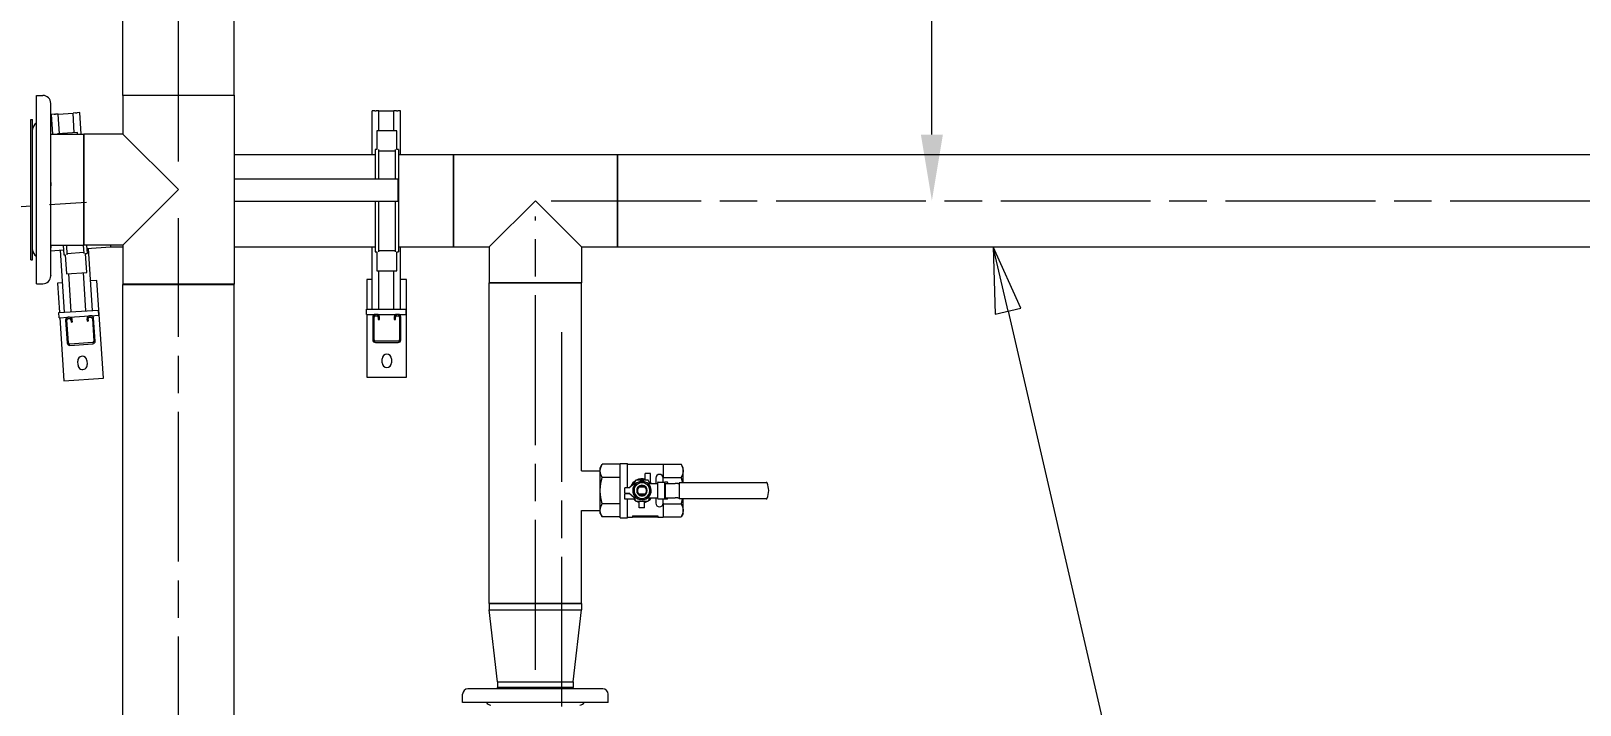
# Model space of a CAD drawing. Header units: millimetres. Extents: x 0 to 100323, y 0 to 59400.
# Drawn here: x 63465 to 69323, y 30497 to 33047 of the extents above; entities that cross this region are included whole.
import ezdxf

# ---------------------------------------------------------------- set-up
doc = ezdxf.new("R2010")
doc.units = ezdxf.units.MM
doc.header["$LTSCALE"] = 100
doc.linetypes.add('CHAIN', pattern=[0.3543, 0.2362, -0.0295, 0.0591, -0.0295])
doc.layers.add('Dimension', color=7, linetype='Continuous', lineweight=18)
doc.layers.add('Symbol', color=7, linetype='Continuous', lineweight=18)
doc.layers.add('P_Biomass (BM)', color=150, linetype='Continuous', lineweight=18, true_color=0x007fff)
doc.layers.add('P_BioMass CenterLine', color=150, linetype='CHAIN', lineweight=18, true_color=0x007fff)
doc.styles.add('Title', font='arial.ttf')
doc.dimstyles.new('Default - Method 2b', dxfattribs={"dimscale": 100, "dimtxt": 3, "dimasz": 2.5, "dimexe": 3, "dimexo": 0.5, "dimgap": 0.7, "dimtad": 0, "dimtoh": 1, "dimdec": 0, "dimrnd": 1e-08, "dimtxsty": 'Title', "dimcen": 0.09, "dimdle": 10, "dimclrd": 256, "dimclre": 256, "dimclrt": 7, "dimadec": 0, "dimazin": 2, "dimtfac": 0.833333, "dimtdec": 1, "dimtmove": 0, "dimatfit": 3, "dimfxl": 1, "dimtolj": 1, "dimlwd": -1, "dimlwe": -1, "dimarcsym": 0})

# ---------------------------------------------------------------- blocks, each defined once
blk = doc.blocks.new('Balloon3')
at = {"layer": 'Symbol'}
for p, q in [((671.598, 319.863), (671.035, 322.299)), ((672.085, 319.975), (671.035, 322.299)), ((671.035, 322.299), (671.111, 319.75)), ((671.111, 319.75), (672.085, 319.975)), ((671.598, 319.863), (688.616, 246.189))]:
    blk.add_line(p, q, dxfattribs=at)
at = {"layer": 'Symbol', "flags": 128}
blk.add_lwpolyline([(672.085, 319.975), (671.035, 322.299), (671.111, 319.75), (672.085, 319.975)], dxfattribs=at)
at = {"layer": 'Symbol'}
blk.add_solid([(672.085, 319.975), (671.035, 322.299), (671.111, 319.75), (672.085, 319.975)], dxfattribs=at)
blk = doc.blocks.new('*D47')
at = {"layer": 'Defpoints', "color": 0, "transparency": 16777216}
for p in [(66871.9, 35431.1), (66871.9, 32404.5), (67507.6, 32404.5)]:
    blk.add_point(p, dxfattribs=at)
at = {"layer": 'Dimension', "transparency": 16777216}
for p, q in [((66871.9, 35181.1), (66871.9, 34393)), ((66871.9, 32654.5), (66871.9, 33443.2))]:
    blk.add_line(p, q, dxfattribs=at)
for points in [[(66830.3, 35181.1), (66913.6, 35181.1), (66871.9, 35431.1)], [(66830.3, 32654.5), (66913.6, 32654.5), (66871.9, 32404.5)]]:
    blk.add_solid(points, dxfattribs=at)
at = {"layer": 'Dimension', "color": 7, "transparency": 16777216, "insert": (67022.5, 33513.2), "char_height": 300, "attachment_point": 7, "rotation": 90, "style": 'Title'}
blk.add_mtext('\\A1;1211', dxfattribs=at)

msp = doc.modelspace()

# ---------------------------------------------------------------- linework, layer by layer
at = {"layer": 'P_Biomass (BM)'}
for p, q in [((63812, 32803.2), (63812, 34138.4)), ((64232.7, 32803.2), (64232.7, 34138.4)), ((63486.1, 32090.2), (63486.1, 32802.7)), ((63486.1, 32802.7), (63509.9, 32802.7)), ((63539.9, 32695.1), (63539.9, 32772.7)), ((63812, 32804), (64232.7, 32804)), ((63812, 32804), (63812, 32656.9)), ((64232.7, 32803.2), (63812, 32803.2)), ((64232.7, 32804), (64232.7, 32089)), ((63464.9, 32181.5), (63464.9, 32711.5)), ((63464.9, 32711.5), (63471.1, 32711.5)), ((63471.1, 32181.5), (63471.1, 32711.5)), ((63539.9, 32695.1), (63539.9, 32687.2)), ((63553, 32731.6), (63543, 32731)), ((63547.8, 32656.9), (63543, 32731)), ((63553, 32731.6), (63558.2, 32732)), ((63568.2, 32732.6), (63558.2, 32732)), ((63568.2, 32732.6), (63623.8, 32736.3)), ((63573.1, 32657.8), (63568.2, 32732.6)), ((63633.8, 32736.9), (63623.8, 32736.3)), ((63628.7, 32661.5), (63623.8, 32736.3)), ((63633.8, 32736.9), (63639, 32737.3)), ((63649, 32737.9), (63639, 32737.3)), ((63654.3, 32656.9), (63649, 32737.9)), ((64765.6, 32744.5), (64755.6, 32744.5)), ((64755.6, 32579.1), (64755.6, 32744.5)), ((64765.6, 32744.5), (64770.8, 32744.5)), ((64780.8, 32744.5), (64770.8, 32744.5)), ((64780.8, 32744.5), (64836.6, 32744.5)), ((64780.8, 32669.5), (64780.8, 32744.5)), ((64846.6, 32744.5), (64836.6, 32744.5)), ((64836.6, 32669.5), (64836.6, 32744.5)), ((64846.6, 32744.5), (64851.8, 32744.5)), ((64861.8, 32744.5), (64851.8, 32744.5)), ((64861.8, 32579.1), (64861.8, 32744.5)), ((63539.9, 32472.9), (63539.9, 32687.2)), ((63539.9, 32236.1), (63539.9, 32656.9)), ((63539.9, 32656.9), (63665.2, 32656.9)), ((63640.8, 32662.2), (63564.7, 32657.3)), ((63564.7, 32657.3), (63564.7, 32656.9)), ((63641.2, 32656.9), (63640.8, 32662.2)), ((63664.9, 32236.1), (63664.9, 32656.9)), ((63812, 32656.9), (63664.9, 32656.9)), ((63665.2, 32656.9), (63665.2, 32236.1)), ((64022.4, 32446.5), (63812, 32656.9)), ((64772.5, 32669.5), (64772.5, 32597.7)), ((64848.7, 32669.5), (64772.5, 32669.5)), ((64848.7, 32597.7), (64848.7, 32669.5)), ((64232.7, 32579.1), (64766.2, 32579.1)), ((64766.2, 32597.9), (64766.2, 32487.7)), ((64772.5, 32597.9), (64766.2, 32597.9)), ((64778.7, 32597.7), (64778.7, 32487.7)), ((64778.7, 32592.7), (64842.5, 32592.7)), ((64842.5, 32597.7), (64842.5, 32487.7)), ((64855, 32597.9), (64848.7, 32597.9)), ((64855, 32597.9), (64855, 32211)), ((64855, 32579.1), (65062.4, 32579.1)), ((65062.4, 32579.1), (65062.4, 32229.9)), ((65062.4, 32229.9), (65062.4, 32579.1)), ((65062.4, 32579.1), (65682.4, 32579.1)), ((65682.4, 32229.9), (65682.4, 32579.1)), ((65682.4, 32579.1), (70641.2, 32579.1)), ((65682.4, 32579.1), (65682.4, 32229.9)), ((63539.9, 32565.1), (63539.9, 32565.1)), ((63539.9, 32487.7), (63539.9, 32487.7)), ((63539.9, 32472.9), (63539.9, 32460.9)), ((63539.9, 32235.2), (63539.9, 32460.9)), ((64232.7, 32487.7), (64853.6, 32487.7)), ((64853.6, 32402.7), (64853.6, 32487.7)), ((63539.9, 32402.7), (63539.9, 32402.7)), ((63812, 32236.1), (64022.4, 32446.5)), ((64232.7, 32402.7), (64853.6, 32402.7)), ((64766.2, 32402.7), (64766.2, 32211)), ((64778.7, 32402.7), (64778.7, 32211.2)), ((64842.5, 32402.7), (64842.5, 32211.2)), ((65372.4, 32404.5), (65197.7, 32229.9)), ((65547, 32229.9), (65372.4, 32404.5)), ((63539.9, 32236.1), (63665.2, 32236.1)), ((63539.9, 32235.2), (63539.9, 32226.2)), ((63539.9, 32121.3), (63539.9, 32226.2)), ((63586.1, 32236.1), (63588.5, 32199.4)), ((63598.6, 32236.1), (63600.9, 32200.4)), ((63662.5, 32236.1), (63664.5, 32204.6)), ((63812, 32236.1), (63664.9, 32236.1)), ((63675, 32236.1), (63677, 32205.2)), ((63675.8, 32224), (63765.5, 32229.9)), ((63698.1, 31989.5), (63682.7, 32224.4)), ((63765.3, 32236.1), (63765.5, 32229.9)), ((63765.5, 32229.9), (63812, 32229.9)), ((63812, 32236.1), (63812, 32089)), ((64232.7, 32229.9), (64766.2, 32229.9)), ((64755.6, 31994.5), (64755.6, 32229.9)), ((64855, 32229.9), (65062.4, 32229.9)), ((64861.8, 31994.5), (64861.8, 32229.9)), ((65062.4, 32229.9), (65197.7, 32229.9)), ((65197.7, 32229.9), (65197.7, 32094.5)), ((65547, 32229.9), (65547, 32094.5)), ((65547, 32229.9), (65682.4, 32229.9)), ((65682.4, 32229.9), (70641.2, 32229.9)), ((63464.9, 32181.5), (63471.1, 32181.5)), ((63471.1, 32210.6), (63472.4, 32210.6)), ((63539.9, 32215.1), (63587.2, 32218.2)), ((63592, 31982.6), (63576.6, 32217.5)), ((63588.5, 32199.4), (63594.7, 32199.8)), ((63594.7, 32200), (63599.4, 32128.4)), ((63600.6, 32205.4), (63664.2, 32209.6)), ((63670.8, 32204.8), (63677, 32205.2)), ((63675.5, 32133.4), (63670.8, 32205)), ((64766.2, 32211), (64772.5, 32211)), ((64772.5, 32211.2), (64772.5, 32139.5)), ((64778.7, 32216.2), (64842.5, 32216.2)), ((64848.7, 32139.5), (64848.7, 32211.2)), ((64848.7, 32211), (64855, 32211)), ((63539.9, 32121.3), (63539.9, 32120.6)), ((63539.9, 32120.2), (63539.9, 32120.6)), ((63599.4, 32128.4), (63675.5, 32133.4)), ((63617.2, 31984.3), (63607.7, 32128.9)), ((63672.9, 31987.9), (63663.4, 32132.6)), ((64735.6, 32106.4), (64735.6, 31994.5)), ((64755.6, 32106.4), (64735.6, 32106.4)), ((64772.5, 32139.5), (64848.7, 32139.5)), ((64780.8, 31994.5), (64780.8, 32139.5)), ((64836.6, 31994.5), (64836.6, 32139.5)), ((64885.6, 32106.4), (64861.8, 32106.4)), ((64885.6, 31736.4), (64885.6, 32106.4)), ((63486.1, 32090.2), (63509.9, 32090.2)), ((63584.7, 32094.2), (63564.8, 32092.9)), ((63564.8, 32092.9), (63572.1, 31981.3)), ((63714.4, 32102.7), (63690.7, 32101.2)), ((63738.6, 31733.5), (63714.4, 32102.7)), ((64232.7, 32089), (63812, 32089)), ((63812, 32088.2), (64232.7, 32088.2)), ((63812, 29589), (63812, 32088.2)), ((64232.7, 29589), (64232.7, 32088.2)), ((65197.7, 32094.5), (65547, 32094.5)), ((65197.7, 30880.3), (65197.7, 32094.5)), ((65547, 32094.5), (65197.7, 32094.5)), ((65547, 31383.2), (65547, 32094.5)), ((63570.2, 31981.2), (63719.9, 31991)), ((63721.2, 31971), (63719.9, 31991)), ((64733.7, 31994.5), (64883.7, 31994.5)), ((64733.7, 31974.5), (64733.7, 31994.5)), ((64883.7, 31974.5), (64883.7, 31994.5)), ((63571.5, 31961.2), (63570.2, 31981.2)), ((63571.5, 31961.2), (63605.2, 31963.4)), ((63573.4, 31961.3), (63589, 31723.7)), ((63595.9, 31952.8), (63601.5, 31866.7)), ((63606.5, 31867), (63600.9, 31953.1)), ((63610.4, 31963.8), (63605.2, 31963.4)), ((63605.5, 31958.4), (63610.8, 31958.8)), ((63610.4, 31963.8), (63686, 31968.7)), ((63616.1, 31954.1), (63616.6, 31945.4)), ((63616.6, 31945.4), (63621.6, 31945.7)), ((63621.6, 31945.7), (63621.1, 31954.4)), ((63676.7, 31958.1), (63677.3, 31949.4)), ((63677.3, 31949.4), (63682.3, 31949.7)), ((63682.3, 31949.7), (63681.7, 31958.4)), ((63691.3, 31969.1), (63686, 31968.7)), ((63686.3, 31963.7), (63691.6, 31964.1)), ((63691.3, 31969.1), (63721.2, 31971)), ((63696.9, 31959.4), (63702.5, 31873.3)), ((63707.5, 31873.7), (63701.9, 31959.7)), ((64733.7, 31974.5), (64767.5, 31974.5)), ((64735.6, 31974.5), (64735.6, 31736.4)), ((64757.5, 31964.5), (64757.5, 31878.2)), ((64762.5, 31878.2), (64762.5, 31964.5)), ((64772.7, 31974.5), (64767.5, 31974.5)), ((64767.5, 31969.5), (64772.7, 31969.5)), ((64772.7, 31974.5), (64848.5, 31974.5)), ((64777.7, 31964.5), (64777.7, 31955.7)), ((64777.7, 31955.7), (64782.7, 31955.7)), ((64782.7, 31955.7), (64782.7, 31964.5)), ((64838.5, 31964.5), (64838.5, 31955.7)), ((64838.5, 31955.7), (64843.5, 31955.7)), ((64843.5, 31955.7), (64843.5, 31964.5)), ((64853.7, 31974.5), (64848.5, 31974.5)), ((64848.5, 31969.5), (64853.7, 31969.5)), ((64853.7, 31974.5), (64883.7, 31974.5)), ((64858.7, 31964.5), (64858.7, 31878.2)), ((64863.7, 31878.2), (64863.7, 31964.5)), ((64853.7, 31873.2), (64767.5, 31873.2)), ((63697.9, 31868), (63611.8, 31862.4)), ((63612.1, 31857.4), (63698.2, 31863)), ((64767.5, 31868.2), (64853.7, 31868.2)), ((63642.7, 31782.4), (63641.8, 31797.3)), ((63676.7, 31799.6), (63677.7, 31784.7)), ((64793.1, 31791.4), (64793.1, 31806.4)), ((64828.1, 31806.4), (64828.1, 31791.4)), ((63589, 31723.7), (63738.6, 31733.5)), ((64735.6, 31736.4), (64885.6, 31736.4)), ((65617.7, 31394), (65625.4, 31407.4)), ((65692.7, 31407.4), (65625.4, 31407.4)), ((65692.7, 31205.3), (65692.7, 31410.3)), ((65692.7, 31410.3), (65720.5, 31410.3)), ((65720.5, 31317.8), (65720.5, 31410.3)), ((65720.5, 31407.8), (65856, 31407.8)), ((65856, 31407.8), (65856, 31355.3)), ((65856, 31407.4), (65923.3, 31407.4)), ((65931, 31394), (65923.3, 31407.4)), ((65547, 31383.2), (65617.7, 31383.2)), ((65617.7, 31382.5), (65617.7, 31394)), ((65617.7, 31307.8), (65617.7, 31382.5)), ((65692.7, 31357.6), (65625.4, 31357.6)), ((65752.4, 31347.8), (65744.3, 31333.7)), ((65798.6, 31347.8), (65752.4, 31347.8)), ((65808, 31372.9), (65788, 31372.9)), ((65788, 31351), (65788, 31372.9)), ((65805.8, 31335.3), (65798.6, 31347.8)), ((65808, 31338.9), (65808, 31372.9)), ((65828, 31355.3), (65828, 31335.3)), ((65856, 31357.6), (65923.3, 31357.6)), ((65856, 31340.3), (65856, 31355.3)), ((65931, 31382.5), (65931, 31394)), ((65931, 31339), (65931, 31382.5)), ((65617.7, 31233.1), (65617.7, 31307.8)), ((65728.4, 31295.3), (65710.3, 31295.3)), ((65710.3, 31275.3), (65710.3, 31295.3)), ((65725.5, 31317.8), (65710.5, 31317.8)), ((65710.5, 31297.8), (65710.5, 31317.8)), ((65710.5, 31297.8), (65725.5, 31297.8)), ((65720.5, 31295.3), (65720.5, 31297.8)), ((65725.5, 31317.8), (65746.1, 31335.3)), ((65746.1, 31280.3), (65725.5, 31297.8)), ((65746.1, 31335.3), (65753.8, 31335.3)), ((65787.7, 31320.3), (65763.2, 31320.3)), ((65763.2, 31295.3), (65787.7, 31295.3)), ((65797.1, 31335.3), (65832.4, 31335.3)), ((65832.4, 31335.3), (65834.1, 31335.3)), ((65834.1, 31336.5), (65834.1, 31279)), ((65836.8, 31340.3), (65863.3, 31340.3)), ((65860.7, 31336.5), (65860.7, 31279)), ((65870.4, 31340.3), (65863.3, 31340.3)), ((65864.2, 31280.3), (65864.2, 31335.3)), ((65864.2, 31335.3), (65901.1, 31335.3)), ((65873, 31336.5), (65873, 31335.3)), ((65911.7, 31335.3), (65901.1, 31335.3)), ((65911.7, 31335.3), (65916.7, 31335.3)), ((65916.7, 31339), (66245.5, 31339)), ((65916.7, 31339), (65916.7, 31335.3)), ((65916.7, 31335.3), (65916.7, 31280.3)), ((65547, 30880.3), (65547, 31232.4)), ((65547, 31232.4), (65617.7, 31232.4)), ((65617.7, 31221.5), (65617.7, 31233.1)), ((65692.7, 31258), (65625.4, 31258)), ((65744.4, 31275.3), (65710.3, 31275.3)), ((65720.5, 31205.3), (65720.5, 31275.3)), ((65744.3, 31281.9), (65752.4, 31267.8)), ((65746.1, 31280.3), (65753.8, 31280.3)), ((65752.4, 31267.8), (65798.6, 31267.8)), ((65765.5, 31242.7), (65765.5, 31263.9)), ((65785.5, 31242.7), (65765.5, 31242.7)), ((65772.9, 31274.7), (65772.7, 31272.9)), ((65778.1, 31274.7), (65778.2, 31272.9)), ((65785.5, 31242.7), (65785.5, 31263.9)), ((65797.1, 31280.3), (65832.4, 31280.3)), ((65798.6, 31267.8), (65805.8, 31280.3)), ((65828, 31280.3), (65828, 31260.3)), ((65832.4, 31280.3), (65834.1, 31280.3)), ((65863.3, 31275.3), (65836.8, 31275.3)), ((65856, 31260.3), (65856, 31275.3)), ((65856, 31260.3), (65856, 31207.8)), ((65856, 31258), (65923.3, 31258)), ((65870.4, 31275.3), (65863.3, 31275.3)), ((65864.2, 31280.3), (65901.1, 31280.3)), ((65873, 31280.3), (65873, 31279)), ((65911.7, 31280.3), (65901.1, 31280.3)), ((65911.7, 31280.3), (65916.7, 31280.3)), ((65916.7, 31280.3), (65916.7, 31276.5)), ((66245.5, 31276.5), (65916.7, 31276.5)), ((65931, 31233.1), (65931, 31276.5)), ((65931, 31221.5), (65931, 31233.1)), ((65617.7, 31221.5), (65625.4, 31208.2)), ((65692.7, 31208.2), (65625.4, 31208.2)), ((65692.7, 31205.3), (65720.5, 31205.3)), ((65720.5, 31207.8), (65739.1, 31207.8)), ((65739.1, 31212.5), (65836, 31212.5)), ((65739.1, 31212.5), (65739.1, 31207.8)), ((65836, 31207.8), (65739.1, 31207.8)), ((65836, 31212.5), (65836, 31207.8)), ((65836, 31207.8), (65856, 31207.8)), ((65856, 31208.2), (65923.3, 31208.2)), ((65931, 31221.5), (65923.3, 31208.2)), ((65547, 30880.3), (65197.7, 30880.3)), ((65197.7, 30880.3), (65547, 30880.3)), ((65197.7, 30880.3), (65197.7, 30856.5)), ((65547, 30880.3), (65547, 30856.5)), ((65197.7, 30856.5), (65547, 30856.5)), ((65229.5, 30584.3), (65197.7, 30856.5)), ((65515.2, 30584.3), (65547, 30856.5)), ((65229.5, 30584.3), (65515.2, 30584.3)), ((65229.5, 30584.3), (65229.5, 30562.8)), ((65515.2, 30584.3), (65515.2, 30562.8)), ((65097.4, 30506.5), (65097.4, 30537.8)), ((65627.4, 30557.8), (65117.4, 30557.8)), ((65515.2, 30562.8), (65229.5, 30562.8)), ((65229.5, 30557.8), (65229.5, 30562.8)), ((65229.5, 30562.8), (65515.2, 30562.8)), ((65515.2, 30557.8), (65515.2, 30562.8)), ((65647.4, 30506.5), (65647.4, 30537.8)), ((65647.4, 30506.5), (65097.4, 30506.5))]:
    msp.add_line(p, q, dxfattribs=at)
for centre, radius, start, end in [((63509.9, 32772.7), 30, 0, 90), ((63498.6, 32674), 27.5, 117.03569, 180), ((63498.6, 32219), 27.5, 180, 242.96431), ((63509.9, 32120.2), 30, 270, 0), ((63605.8, 31953.4), 10, 93.75063, 183.75063), ((63605.8, 31953.4), 5, 93.75063, 183.75063), ((63611.1, 31953.8), 10, 3.75063, 93.75063), ((63611.1, 31953.8), 5, 3.75063, 93.75063), ((63686.7, 31958.7), 10, 93.75063, 183.75063), ((63686.7, 31958.7), 5, 93.75063, 183.75063), ((63691.9, 31959.1), 10, 3.75063, 93.75063), ((63691.9, 31959.1), 5, 3.75063, 93.75063), ((64767.5, 31964.5), 10, 90, 180), ((64767.5, 31964.5), 5, 90, 180), ((64772.7, 31964.5), 10, 0, 90), ((64772.7, 31964.5), 5, 0, 90), ((64848.5, 31964.5), 10, 90, 180), ((64848.5, 31964.5), 5, 90, 180), ((64853.7, 31964.5), 10, 0, 90), ((64853.7, 31964.5), 5, 0, 90), ((63697.6, 31873), 5, 273.75063, 3.75063), ((63697.6, 31873), 10, 273.75063, 3.75063), ((64767.5, 31878.2), 10, 180, 270), ((64767.5, 31878.2), 5, 180, 270), ((64853.7, 31878.2), 10, 270, 0), ((64853.7, 31878.2), 5, 270, 0), ((63611.5, 31867.4), 10, 183.75063, 273.75063), ((63611.5, 31867.4), 5, 183.75063, 273.75063), ((63659.2, 31798.5), 17.5, 3.75063, 183.75063), ((64810.6, 31806.4), 17.5, 0, 180), ((63660.2, 31783.5), 17.5, 183.75063, 3.75063), ((64810.6, 31791.4), 17.5, 180, 0), ((65775.5, 31307.8), 45, 122.73396, 157.67366), ((65775.5, 31307.8), 35, 274.5, 265.5), ((65775.5, 31307.8), 45, 73.87238, 117.26604), ((65842, 31355.3), 14, 0, 180), ((65775.5, 31307.8), 30, 120, 180), ((65775.5, 31307.8), 30, 180, 240), ((65775.5, 31307.8), 20, 141.31781, 218.68219), ((65775.5, 31307.8), 17.5, 134.41531, 225.58469), ((65775.5, 31307.8), 20, 38.68219, 141.31781), ((65775.5, 31307.8), 20, 218.68219, 321.31781), ((65775.5, 31307.8), 30, 60, 120), ((65775.5, 31307.8), 17.5, 45.58469, 134.41531), ((65775.5, 31307.8), 17.5, 225.58469, 314.41531), ((65775.5, 31307.8), 17.5, 314.41531, 45.58469), ((65775.5, 31307.8), 30, 0, 60), ((65775.5, 31307.8), 30, 300, 0), ((65775.5, 31307.8), 20, 321.31781, 38.68219), ((65775.5, 31307.8), 45, 37.66989, 43.76174), ((66245.5, 31335.3), 3.75, 22.09623, 90), ((66177.8, 31307.8), 76.9, 337.90377, 22.09623), ((65775.5, 31307.8), 45, 226.23826, 237.26604), ((65775.5, 31307.8), 45, 242.73396, 257.16041), ((65775.5, 31307.8), 30, 240, 300), ((65775.5, 31307.8), 45, 282.83959, 297.26604), ((65775.5, 31307.8), 45, 302.73396, 322.33011), ((65842, 31260.3), 14, 180, 0), ((66245.5, 31280.3), 3.75, 270, 337.90377), ((65117.4, 30537.8), 20, 90, 180), ((65627.4, 30537.8), 20, 0, 90), ((65203.6, 30514), 17.5, 205.37693, 270), ((65541.1, 30514), 17.5, 270, 334.62307)]:
    msp.add_arc(centre, radius, start, end, dxfattribs=at)
for centre, major_axis, start_param, end_param in [((65836.8, 31336.5), (0, 3.75), 0, 1.570796), ((65863.3, 31336.5), (0, 3.75), 0, 1.570796), ((65870.4, 31336.5), (0, 3.75), 4.712389, 6.283185), ((65836.8, 31279), (0, -3.75), 4.712389, 6.283185), ((65863.3, 31279), (0, -3.75), 4.712389, 6.283185), ((65870.4, 31279), (0, -3.75), 0, 1.570796)]:
    msp.add_ellipse(centre, major_axis=major_axis, ratio=0.707107, start_param=start_param, end_param=end_param, dxfattribs=at)
for points in [[(63539.9, 32687.2), (63539.9, 32687.8), (63539.9, 32688.4), (63539.9, 32690.8), (63539.9, 32692.3), (63539.9, 32694.2), (63539.9, 32694.7), (63539.9, 32695.1)], [(63539.9, 32460.9), (63539.9, 32461.7), (63539.9, 32462.5), (63539.9, 32465.6), (63539.9, 32467.9), (63539.9, 32471.1), (63539.9, 32472), (63539.9, 32472.9)], [(63539.9, 32226.2), (63539.9, 32226.7), (63539.9, 32227.2), (63539.9, 32229.2), (63539.9, 32230.9), (63539.9, 32233.6), (63539.9, 32234.4), (63539.9, 32235.2)], [(63539.9, 32120.6), (63539.9, 32120.4), (63539.9, 32120.3), (63539.9, 32120.1), (63539.9, 32120.2), (63539.9, 32120.8), (63539.9, 32121), (63539.9, 32121.3)]]:
    msp.add_open_spline(points, degree=3, knots=[-2.1952792, -2.1952792, -2.1952792, -2.1952792, -2.0993492, -2.0993492, -1.8229843, -1.8229843, -1.7097702, -1.7097702, -1.7097702, -1.7097702], dxfattribs=at)
for points, weights in [([(65617.7, 31382.5), (65617.7, 31394), (65625.4, 31407.4)], [1.77816775413, 1.77816775413, 1.65050105335]), ([(65923.3, 31407.4), (65931, 31394), (65931, 31382.5)], [1.65050105335, 1.77816775413, 1.77816775413]), ([(65625.4, 31357.6), (65617.7, 31370.9), (65617.7, 31382.5)], [1.65050105335, 1.77816775413, 1.77816775413]), ([(65617.7, 31307.8), (65617.7, 31330.9), (65625.4, 31357.6)], [1.77816775413, 1.77816775413, 1.65050105335]), ([(65760.5, 31333.8), (65767.4, 31337.8), (65775.5, 31342.4)], [1.79385662014, 1.79385662014, 1.66506350946]), ([(65775.5, 31342.4), (65783.5, 31337.8), (65790.5, 31333.8)], [1.66506350946, 1.79385662014, 1.79385662014]), ([(65931, 31382.5), (65931, 31370.9), (65923.3, 31357.6)], [1.77816775413, 1.77816775413, 1.65050105335]), ([(65923.3, 31357.6), (65926.1, 31347.9), (65927.8, 31339)], [1.65050105335, 1.69451358014, 1.72335298424]), ([(65625.4, 31258), (65617.7, 31284.7), (65617.7, 31307.8)], [1.65050105335, 1.77816775413, 1.77816775413]), ([(65745.5, 31325.1), (65753.5, 31329.8), (65760.5, 31333.8)], [1.66506350946, 1.79385662014, 1.79385662014]), ([(65745.5, 31307.8), (65745.5, 31315.8), (65745.5, 31325.1)], [1.79385662014, 1.79385662014, 1.66506350946]), ([(65745.5, 31290.5), (65745.5, 31299.8), (65745.5, 31307.8)], [1.66506350946, 1.79385662014, 1.79385662014]), ([(65760.5, 31281.8), (65753.5, 31285.8), (65745.5, 31290.5)], [1.79385662014, 1.79385662014, 1.66506350946]), ([(65759.9, 31320.3), (65761.7, 31320.3), (65763.2, 31320.3)], [1.14874156311, 1.12552357002, 1.09389498572]), ([(65763.2, 31295.3), (65761.7, 31295.3), (65759.9, 31295.3)], [1.09389498572, 1.12552357002, 1.14874156311]), ([(65787.7, 31320.3), (65789.3, 31320.3), (65791.1, 31320.3)], [1.09389498572, 1.12552357002, 1.14874156311]), ([(65791.1, 31295.3), (65789.3, 31295.3), (65787.7, 31295.3)], [1.14874156311, 1.12552357002, 1.09389498572]), ([(65790.5, 31333.8), (65797.4, 31329.8), (65805.5, 31325.1)], [1.79385662014, 1.79385662014, 1.66506350946]), ([(65805.5, 31290.5), (65797.4, 31285.8), (65790.5, 31281.8)], [1.66506350946, 1.79385662014, 1.79385662014]), ([(65805.5, 31307.8), (65805.5, 31315.8), (65805.5, 31325.1)], [1.79385662014, 1.79385662014, 1.66506350946]), ([(65805.5, 31290.5), (65805.5, 31299.8), (65805.5, 31307.8)], [1.66506350946, 1.79385662014, 1.79385662014]), ([(65617.7, 31233.1), (65617.7, 31244.7), (65625.4, 31258)], [1.77816775413, 1.77816775413, 1.65050105335]), ([(65625.4, 31208.2), (65617.7, 31221.5), (65617.7, 31233.1)], [1.65050105335, 1.77816775413, 1.77816775413]), ([(65775.5, 31273.2), (65767.4, 31277.8), (65760.5, 31281.8)], [1.66506350946, 1.79385662014, 1.79385662014]), ([(65790.5, 31281.8), (65783.5, 31277.8), (65775.5, 31273.2)], [1.79385662014, 1.79385662014, 1.66506350946]), ([(65927.8, 31276.5), (65926.1, 31267.7), (65923.3, 31258)], [1.72335298424, 1.69451358014, 1.65050105335]), ([(65923.3, 31258), (65931, 31244.7), (65931, 31233.1)], [1.65050105335, 1.77816775413, 1.77816775413]), ([(65931, 31233.1), (65931, 31221.5), (65923.3, 31208.2)], [1.77816775413, 1.77816775413, 1.65050105335])]:
    msp.add_rational_spline(points, weights, degree=2, dxfattribs=at)
at = {"layer": 'P_BioMass CenterLine', "ltscale": 23.990969}
for p, q in [((64022.4, 32553.2), (64022.4, 39235.3)), ((60353.7, 32181.2), (63674.2, 32398.9)), ((65432.4, 32404.5), (71111.8, 32404.5)), ((64022.4, 29339), (64022.4, 32338.2)), ((65372.4, 30630.3), (65372.4, 32344.5)), ((65471.1, 31907.7), (65471.1, 28087.3))]:
    msp.add_line(p, q, dxfattribs=at)

# ---------------------------------------------------------------- block references
at = {"layer": 'Symbol', "xscale": 100, "yscale": 100, "zscale": 100}
msp.add_blockref('Balloon3', (0, 0), dxfattribs=at)

# ---------------------------------------------------------------- dimensions: what is measured, and where the dimension line sits
at = {"layer": 'Dimension'}
dim = msp.add_linear_dim(base=(66871.9, 32404.5), p1=(66871.9, 35431.1), p2=(67507.6, 32404.5), angle=90, dimstyle='Default - Method 2b', override={"dimgap": 0.7, "dimtoh": 0, "dimdec": 0, "dimlfac": 0.4, "dimse1": 1, "dimse2": 1, "dimtol": 0, "dimlim": 0, "dimtp": 0, "dimtm": 0, "dimtdec": 1, "dimtofl": 0, "dimatfit": 1}, dxfattribs=at)
dim.commit()
dim.dimension.update_dxf_attribs({"geometry": '*D47', "text_midpoint": (66871.9, 33918.1), "dimtype": 160})

doc.saveas('drawing.dxf')
